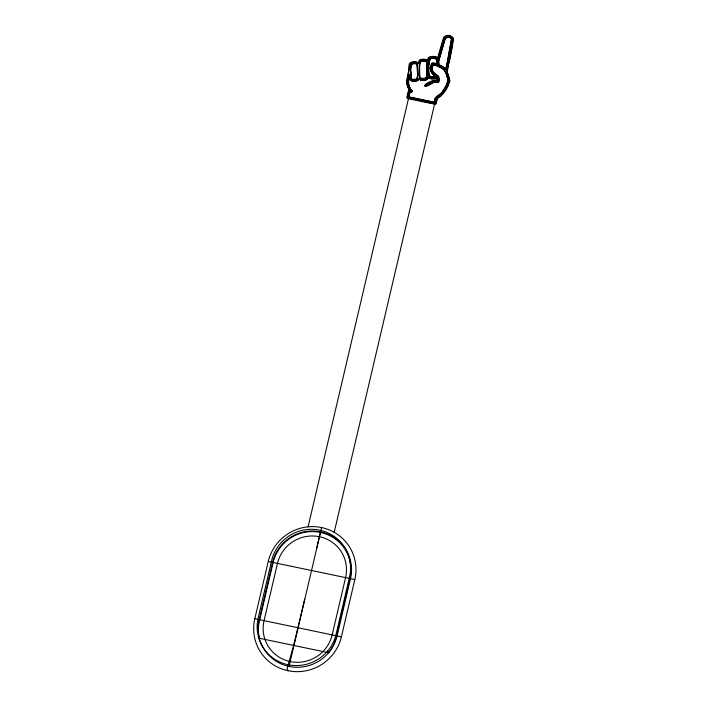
<?xml version="1.0" encoding="UTF-8"?>
<svg xmlns="http://www.w3.org/2000/svg" width="707" height="707" viewBox="0 0 707 707"><rect width="100%" height="100%" fill="white"/><g stroke="black" fill="none" stroke-linecap="round" stroke-linejoin="round"><path stroke-width="1.06" d="M428.486 66.9L428.919 75.172M428.495 66.352L429.997 59.176M428.804 67.465L428.813 66.918M428.495 65.972L428.849 60.802L429.679 58.61A1.644 1.6 -29.5 0 1 430.448 58.115L431.42 57.947A13.106 12.788 -29.5 0 1 433.064 57.833L435.468 58.151L436.74 59.415M428.822 66.538L428.769 68.871M419.198 69.18L419.216 75.013L420.073 77.938M419.375 68.853L419.428 67.006A25.293 24.683 -29.5 0 1 419.985 62.375A1.785 1.741 -29.5 0 1 420.824 61.368M419.516 69.746L419.543 68.826M419.366 69.003L419.605 76.153M426.913 72.733L426.922 71.946A38.381 37.453 -29.5 0 1 426.904 71.089L426.904 62.534M419.224 68.261L419.269 66.723M438.42 64.24L438.411 64.487A28.863 28.165 -29.5 0 1 444.765 68.226M438.42 64.116L438.57 64.77A28.863 28.165 -29.5 0 1 444.924 68.508L445.224 68.782A8.051 7.857 -29.5 0 1 445.728 69.533L446.108 70.17L450.341 49.623L451.853 39.99L451.411 38.319M438.729 65.053L438.42 60.837M438.738 64.805L438.579 61.12M438.747 64.682L438.747 61.403M419.596 67.289L419.684 76.683M428.451 68.305L428.999 75.79M437.023 76.939L437.624 80.907A16.005 15.616 -29.5 0 0 434.602 81.005A13.371 13.053 -29.5 0 0 432.101 81.588C421.779 86.033 423.343 88.923 432.631 82.913M427.488 60.378L428.071 58.398A3.243 3.173 -29.5 0 1 428.645 57.621M427.806 60.943L428.398 58.964A3.243 3.173 -29.5 0 1 428.963 58.186M449.042 61.297L446.842 71.593L448.176 75.189A57.506 56.127 -29.5 0 1 448.583 76.542L449.175 78.742M449.36 61.863L452.073 48.138A200.903 196.069 -29.5 0 0 453.293 40.158L453.275 38.867A3.19 3.111 -29.5 0 0 452.834 37.807L450.226 36.119A6.504 6.354 -29.5 0 0 449.086 35.933A6.593 6.434 -29.5 0 0 446.683 36.19L445.348 36.808A3.862 3.774 -29.5 0 0 443.696 38.858M438.49 60.334L438.976 58.495M438.649 60.616L444.765 38.726A2.421 2.36 -29.5 0 1 445.33 37.807L447.531 36.817A5.32 5.196 -29.5 0 1 448.742 36.808L450.58 37.383L451.473 38.452M438.808 60.899L445.083 39.292A2.421 2.36 -29.5 0 1 445.649 38.372L447.858 37.383A5.32 5.196 -29.5 0 1 449.06 37.374L451.11 38.098M447.001 63.93L445.569 69.251A8.051 7.857 -29.5 0 0 445.074 68.499L444.774 68.217M447.16 64.213L451.649 38.85M409.22 74.986L408.39 83.09M254.82 618.722L268.245 561.455A44.709 43.631 -29.5 0 1 321.605 527.555A44.709 43.631 -29.5 0 1 354.826 579.554L341.401 636.821A44.709 43.631 -29.5 0 1 288.041 670.722A44.709 43.631 -29.5 0 1 254.82 618.722L341.401 636.821M308.084 526.83L408.787 97.336L410.263 91.203L411.571 92.387L412.154 91.194M316.444 549.198L320.465 532.424A39.636 38.682 -29.5 0 1 349.921 578.529L336.497 635.796A39.663 38.708 -29.5 0 1 328.578 652.729L259.328 638.253L258.364 636.556M321.605 527.555L289.048 666.427A40.237 39.265 -29.5 0 1 259.151 619.624L272.575 562.365A40.237 39.265 -29.5 0 1 320.598 531.85A40.237 39.265 -29.5 0 1 350.495 578.653L337.071 635.92A40.237 39.265 -29.5 0 1 289.048 666.427L288.085 664.73A40.237 39.265 -29.5 0 1 258.188 617.927L271.612 560.669A40.237 39.265 -29.5 0 1 319.635 530.153A40.237 39.265 -29.5 0 1 349.541 576.956L336.108 634.214A40.237 39.265 -29.5 0 1 288.085 664.73M304.752 599.015L294.969 640.047A60.616 8.846 -78.2 0 1 293.476 645.783L287.077 669.025L288.041 670.722M334.19 532.283L435.998 98.052L442.891 91.777A33.697 32.884 -29.5 0 0 444.182 89.966A37.312 36.411 -29.5 0 0 446.373 86.254L448.379 80.766L447.266 77.24M428.097 77.187L427.558 78.495A2.943 2.872 -29.5 0 1 426.878 79.202L425.534 79.829A10.446 10.19 -29.5 0 1 423.086 80.068L422.954 80.085A10.225 9.978 -29.5 0 1 420.957 79.926A3.827 3.729 -29.5 0 1 418.765 78.689L418.641 79.096A2.731 2.669 -29.5 0 1 417.996 79.962L416.688 80.686A9.545 9.315 -29.5 0 1 412.093 80.837L410.723 80.271A2.651 2.589 -29.5 0 1 410.025 79.458M439.135 58.778L444.924 39.009A2.421 2.36 -29.5 0 1 445.49 38.09L447.699 37.1A5.32 5.196 -29.5 0 1 448.901 37.091L451.305 38.266M449.316 81.367L447.646 85.688A37.427 36.525 -29.5 0 1 444.137 91.495L440.602 95.516L437.014 98.114L435.83 103.16L435.07 103.788L407.223 97.946L406.87 97.248L408.84 89.047A15.165 14.803 -29.5 0 1 406.764 82.772L406.728 82.268A18.665 18.214 -29.5 0 1 406.702 80.589L408.92 69.092A25.602 24.984 -29.5 0 1 409.256 64.293L410.458 62.561L413.144 61.712A11.056 10.782 -29.5 0 1 413.851 61.677M449.634 81.932L447.964 86.254A37.427 36.525 -29.5 0 1 444.456 92.06L440.921 96.081L437.333 98.68L436.148 103.726L435.388 104.353L407.541 98.512L407.188 97.813L409.167 89.612A15.165 14.803 -29.5 0 1 407.082 83.338L407.046 82.834A18.665 18.214 -29.5 0 1 407.029 81.155L409.238 69.657A25.602 24.984 -29.5 0 1 409.574 64.858L410.776 63.126L413.462 62.278A11.056 10.782 -29.5 0 1 414.169 62.243M426.462 76.904L426.409 77.072A1.776 1.732 -29.5 0 1 425.49 78.017M443.713 38.858L437.933 58.566A3.243 3.173 -29.5 0 0 436.228 57.32L435.671 57.205A13.018 12.708 -29.5 0 0 432.949 56.958L430.828 57.205A4.021 3.924 -29.5 0 0 428.937 58.151M418.659 78.371L418.482 78.813A2.731 2.669 -29.5 0 1 417.837 79.679L416.529 80.404M418.977 78.937L418.809 79.378A2.731 2.669 -29.5 0 1 418.155 80.245L416.847 80.969A9.545 9.315 -29.5 0 1 412.252 81.119M432.472 82.631C423.21 88.994 421.169 85.255 431.783 81.022A13.371 13.053 -29.5 0 1 434.284 80.448A16.005 15.616 -29.5 0 1 437.306 80.351M446.364 35.624L445.03 36.243A3.862 3.774 -29.5 0 0 443.377 38.293L437.615 57.992A3.243 3.173 -29.5 0 0 435.91 56.754L435.353 56.64A13.018 12.708 -29.5 0 0 432.631 56.392L430.501 56.64A4.021 3.924 -29.5 0 0 428.61 57.585M425.694 80.112L427.037 79.484A2.943 2.872 -29.5 0 0 427.726 78.777L428.265 77.47L428.681 77.911M425.314 78.079L424.695 78.212A11.878 11.595 -29.5 0 1 422.503 78.371L421.125 78.212A2.545 2.483 -29.5 0 1 419.914 77.664M425.473 78.371L424.863 78.495A11.878 11.595 -29.5 0 1 422.662 78.654L421.284 78.495M425.632 78.654L425.022 78.777A11.878 11.595 -29.5 0 1 422.83 78.937L421.443 78.777A2.545 2.483 -29.5 0 1 420.232 78.23L419.755 77.372M430.775 58.699L431.738 58.513A13.106 12.788 -29.5 0 1 433.382 58.398L436.369 59.026M435.008 76.656L434.045 76.833A13.212 12.894 -29.5 0 1 432.41 76.957C425.367 76.471 429.229 63.524 429.838 58.893A1.644 1.6 -29.5 0 1 430.607 58.398L431.579 58.23A13.106 12.788 -29.5 0 1 433.223 58.115L435.627 58.434L436.59 59.22M435.167 76.939L434.204 77.116A13.212 12.894 -29.5 0 1 432.569 77.24L429.361 76.418M435.326 77.222L434.372 77.399A13.212 12.894 -29.5 0 1 432.728 77.523L430.015 77.063L429.008 75.861M438.181 81.835C439.736 79.069 438.543 75.022 435.105 73.926M438.34 82.118L438.888 80.13M438.499 82.401L439.127 81.552L438.764 79.325M432.578 78.389L429.971 78.141L428.142 77.143M425.587 59.883L424.421 59.75A12.01 11.719 -29.5 0 0 421.363 60.007L420.382 60.307A2.625 2.563 -29.5 0 0 419.658 60.837L418.473 63.833A3.075 3.005 -29.5 0 0 416.838 62.534A4.454 4.348 -29.5 0 0 416.52 62.437M412.782 79.82L413.533 79.918A8.44 8.237 -29.5 0 0 415.433 79.838L416.803 79.449A1.494 1.458 -29.5 0 0 417.254 79.14L417.881 75.87A31.895 31.126 -29.5 0 0 417.872 74.862L417.333 65.274M425.534 61.341L424.156 61.191A11.922 11.63 -29.5 0 0 421.964 61.35L421.345 61.474A1.246 1.211 -29.5 0 0 420.983 61.642A1.785 1.741 -29.5 0 0 420.197 62.667M408.787 97.336L434.885 102.798M268.245 561.455L354.826 579.554M411.925 80.589L410.564 79.988A2.651 2.589 -29.5 0 1 409.866 79.175M412.243 81.155L410.882 80.554A2.651 2.589 -29.5 0 1 410.184 79.741L409.76 78.972M437.509 65.671L437.377 65.618A21.016 20.512 -29.5 0 0 432.684 64.293L431.747 69.03L433.4 72.556M437.827 66.237L437.721 66.193A21.016 20.512 -29.5 0 0 433.002 64.858L432.074 69.595M437.863 66.034L437.606 65.928A21.016 20.512 -29.5 0 0 432.843 64.576L431.871 67.907L432.207 70.249M428.76 77.814L432.737 78.671A10.932 10.676 -29.5 0 0 435.132 78.477A3.986 3.889 -29.5 0 0 437.226 77.257L437.191 78.698M434.531 73.466L438.605 76.471L438.888 79.414M443.563 69.215L446.064 73.289M434.699 73.749L432.048 69.966M444.111 69.852L443.722 69.498A27.6 26.937 -29.5 0 0 438.004 66.414M432.56 73.608L433.391 74.535A17.507 17.092 -29.5 0 0 435.512 76.17L435.954 76.462A1.821 1.776 -29.5 0 1 435.344 76.886M433.674 72.786L438.685 76.656L438.808 78.831M431.977 72.945L433.55 74.818A17.507 17.092 -29.5 0 0 435.671 76.453L436.113 76.745A1.821 1.776 -29.5 0 1 435.503 77.169M433.241 72.273L433.833 73.068M411.73 79.361L410.935 77.867M416.626 63.657L417.121 64.452M425.658 78.3A1.776 1.732 -29.5 0 0 426.524 77.434L426.595 77.266A23.358 22.801 -29.5 0 0 427.046 73.024L427.081 72.229A38.381 37.453 -29.5 0 1 427.063 71.372L427.205 64.045L426.409 61.359A2.563 2.501 -29.5 0 0 425.207 60.811L423.829 60.625A11.922 11.63 -29.5 0 0 421.646 60.784L421.027 60.908A1.246 1.211 -29.5 0 0 420.656 61.076A1.785 1.741 -29.5 0 0 419.87 62.101M426.728 61.933L427.028 62.428M432.295 73.51L430.722 70.833A7.264 7.088 -29.5 0 1 430.227 68.544L431.606 63.241L433.135 62.95A25.929 25.302 -29.5 0 1 436.979 63.922L436.82 60.033M451.146 37.886L451.729 38.885M431.217 71.84L431.8 72.821M409.795 87.783L410.272 88.587A17.268 16.853 -29.5 0 0 411.836 90.629L411.253 91.822L409.945 90.637L408.46 96.771L434.566 102.232C433.303 95.887 440.488 95.719 442.573 91.212A33.697 32.884 -29.5 0 0 443.863 89.4A37.312 36.411 -29.5 0 0 446.055 85.688L448.035 80.103M409.954 88.066L410.59 89.153A17.268 16.853 -29.5 0 0 412.154 91.194C409.936 95.401 409.194 81.906 408.628 97.053L434.725 102.515C433.471 96.17 440.647 96.002 442.732 91.495A33.697 32.884 -29.5 0 0 444.023 89.683A37.312 36.411 -29.5 0 0 446.214 85.971L448.203 80.439M319.396 536.604L319.458 536.719A35.164 34.325 -29.5 0 1 345.59 577.628L332.166 634.886A35.164 34.325 -29.5 0 1 290.188 661.558A35.164 34.325 -29.5 0 1 264.056 620.658L277.48 563.391A35.164 34.325 -29.5 0 1 319.458 536.719M327.615 651.032L328.578 652.729M445.498 72.07L443.395 68.933A27.6 26.937 -29.5 0 0 437.686 65.848M436.422 58.849L436.979 59.945M451.296 38.09L451.57 38.602M410.113 88.348L409.38 86.97A13.415 13.097 -29.5 0 1 408.522 84.486L408.354 83.656M411.067 78.247L411.545 79.122A2.404 2.351 -29.5 0 0 412.632 79.502L413.374 79.635A8.44 8.237 -29.5 0 0 415.274 79.555L416.644 79.166A1.494 1.458 -29.5 0 0 417.095 78.857L417.713 75.587A31.895 31.126 -29.5 0 0 417.713 74.58L417.413 65.751M426.577 61.589L427.364 64.328L427.222 71.654A38.381 37.453 -29.5 0 0 427.24 72.512L427.231 73.298A23.358 22.801 -29.5 0 1 426.834 77.478M445.339 71.787L446.329 73.926M417.271 64.752L416.803 63.886M431.376 72.123L430.881 71.115A7.264 7.088 -29.5 0 1 430.386 68.826L431.765 63.524L433.294 63.232A25.929 25.302 -29.5 0 1 437.138 64.204L437.041 60.678M428.84 75.508L429.326 76.427M412.146 91.176L411.995 90.911A17.268 16.853 -29.5 0 1 410.431 88.87M410.087 79.538L409.927 79.078A21.908 21.378 -29.5 0 1 409.397 75.269L408.558 79.882L408.673 84.221M409.927 79.255L409.68 78.751A21.908 21.378 -29.5 0 1 409.238 74.986M436.555 59.096L437.147 60.599M446.161 73.643L446.568 74.562M446.002 73.36L447.054 76.232M446.409 74.279L446.797 75.207M411.394 78.813L410.573 70.055A1.007 0.99 -29.5 0 0 410.573 69.569M446.638 74.924L447.593 77.805M417.112 64.47L417.395 65.124M449.546 79.476L449.59 79.626A9.827 9.589 -29.5 0 1 449.74 80.112L449.82 80.51M449.219 78.91L449.272 79.06A9.827 9.589 -29.5 0 1 449.422 79.546L449.502 79.944M419.631 76.886L419.914 77.584M409.839 79.034L409.609 78.512A21.908 21.378 -29.5 0 1 409.079 74.703L408.151 81.084L408.84 85.061A13.415 13.097 -29.5 0 0 409.698 87.535M446.895 75.949L447.248 76.877M436.661 59.379L437.288 64.496A25.929 25.302 -29.5 0 0 433.453 63.524L431.924 63.807L430.545 69.109A7.264 7.088 -29.5 0 0 431.04 71.398M447.089 76.595L447.761 78.442M447.602 78.159L448.176 80.006M449.493 79.308L448.901 77.107A57.506 56.127 -29.5 0 0 448.503 75.755L447.16 72.158L451.755 47.572A200.903 196.069 -29.5 0 0 452.975 39.592L452.948 38.302A3.19 3.111 -29.5 0 0 452.515 37.241L449.908 35.553A6.504 6.354 -29.5 0 0 448.768 35.368A6.593 6.434 -29.5 0 0 446.364 35.624M447.955 79.803L448.335 80.616M448.035 79.803L447.778 79.122M411.094 78.15L410.405 69.772A1.007 0.99 -29.5 0 0 410.413 69.286L410.847 64.319L413.436 63.109A8.652 8.449 -29.5 0 1 414.576 63.082L416.184 63.383A1.511 1.476 -29.5 0 1 416.635 63.657M417.236 64.841L417.492 65.557M419.525 76.4L419.79 77.169M451.49 38.567L445.887 69.816A8.051 7.857 -29.5 0 0 445.392 69.065L445.092 68.782A28.863 28.165 -29.5 0 0 438.72 65.062M410.891 77.231L410.988 77.717M438.923 79.608L439.02 80.2M437.209 79.723L437.439 80.421M437.244 79.935L437.465 80.625A16.005 15.616 -29.5 0 0 434.443 80.722A13.371 13.053 -29.5 0 0 431.942 81.305C421.999 86.06 422.901 87.915 432.313 82.348A14.485 14.131 -29.5 0 1 438.004 81.862M437.368 80.006L437.059 78.636M437.333 79.794L437.244 79.14M410.979 77.001L410.732 70.338A1.007 0.99 -29.5 0 0 410.732 69.852L411.165 64.885L413.754 63.674A8.652 8.449 -29.5 0 1 414.894 63.648L416.503 63.948A1.511 1.476 -29.5 0 1 416.953 64.222L417.554 74.297A31.895 31.126 -29.5 0 1 417.554 75.304L416.927 78.565A1.494 1.458 -29.5 0 1 416.476 78.875L415.115 79.272A8.44 8.237 -29.5 0 1 413.206 79.352L412.464 79.246A2.404 2.351 -29.5 0 1 411.386 78.831M437.377 79.202L437.341 77.505A3.986 3.889 -29.5 0 1 435.282 78.698M410.537 69.578L411.006 64.602L413.595 63.391A8.652 8.449 -29.5 0 1 414.735 63.365L416.343 63.665A1.511 1.476 -29.5 0 1 416.794 63.939M259.328 638.253A39.663 38.708 -29.5 0 1 259.725 619.747L273.149 562.48A39.636 38.682 -29.5 0 1 320.465 532.424M409.539 87.253A13.415 13.097 -29.5 0 1 408.681 84.769M432.445 82.56A14.485 14.131 -29.5 0 1 438.163 82.145M437.845 66.131A27.6 26.937 -29.5 0 1 443.572 69.198M420.815 61.359A1.246 1.211 -29.5 0 1 421.186 61.191L421.805 61.067A11.922 11.63 -29.5 0 1 423.997 60.908L425.375 61.058A2.563 2.501 -29.5 0 1 426.595 61.615M421.292 78.468A2.545 2.483 -29.5 0 1 420.073 77.947M427.532 60.325A4.224 4.127 -29.5 0 0 425.26 59.37L424.103 59.185A12.01 11.719 -29.5 0 0 421.036 59.441L420.064 59.741A2.625 2.563 -29.5 0 0 419.339 60.272L418.155 63.268A3.075 3.005 -29.5 0 0 416.511 61.969A4.454 4.348 -29.5 0 0 416.202 61.871A10.013 9.765 -29.5 0 0 413.851 61.703M449.519 80.156A5.285 5.161 -29.5 0 1 449.369 81.093M416.52 80.395A9.545 9.315 -29.5 0 1 411.934 80.554M420.806 79.582A3.827 3.729 -29.5 0 1 418.606 78.406M420.789 79.635A10.225 9.978 -29.5 0 0 422.795 79.785L422.927 79.803A10.446 10.19 -29.5 0 0 425.384 79.582L426.719 78.919A2.943 2.872 -29.5 0 0 427.399 78.212C427.965 75.87 430.475 80.13 432.896 78.954A10.932 10.676 -29.5 0 0 435.291 78.76M434.973 78.185A10.932 10.676 -29.5 0 1 432.578 78.371M437.067 76.975A3.986 3.889 -29.5 0 1 434.964 78.132M426.887 72.733A23.358 22.801 -29.5 0 1 426.515 76.913M419.304 66.723A25.293 24.683 -29.5 0 1 419.825 62.092M433.223 74.253A17.507 17.092 -29.5 0 0 435.353 75.888L435.795 76.179A1.821 1.776 -29.5 0 1 435.185 76.603M418.933 78.972A3.827 3.729 -29.5 0 0 421.125 80.147A10.225 9.978 -29.5 0 0 423.113 80.351M425.702 80.147A10.446 10.19 -29.5 0 1 423.246 80.351M432.613 82.843A14.485 14.131 -29.5 0 1 438.322 82.427M412.791 79.785A2.404 2.351 -29.5 0 1 411.704 79.396M425.526 61.376A2.563 2.501 -29.5 0 1 426.754 61.898M426.683 77.717A1.776 1.732 -29.5 0 1 425.817 78.592M419.622 67.289A25.293 24.683 -29.5 0 1 420.144 62.658M430.015 59.185A1.644 1.6 -29.5 0 1 430.766 58.681M425.579 59.936A4.224 4.127 -29.5 0 1 427.85 60.89M414.169 62.269A10.013 9.765 -29.5 0 1 416.529 62.393M449.838 80.722A5.285 5.161 -29.5 0 1 449.687 81.659"/></g></svg>
